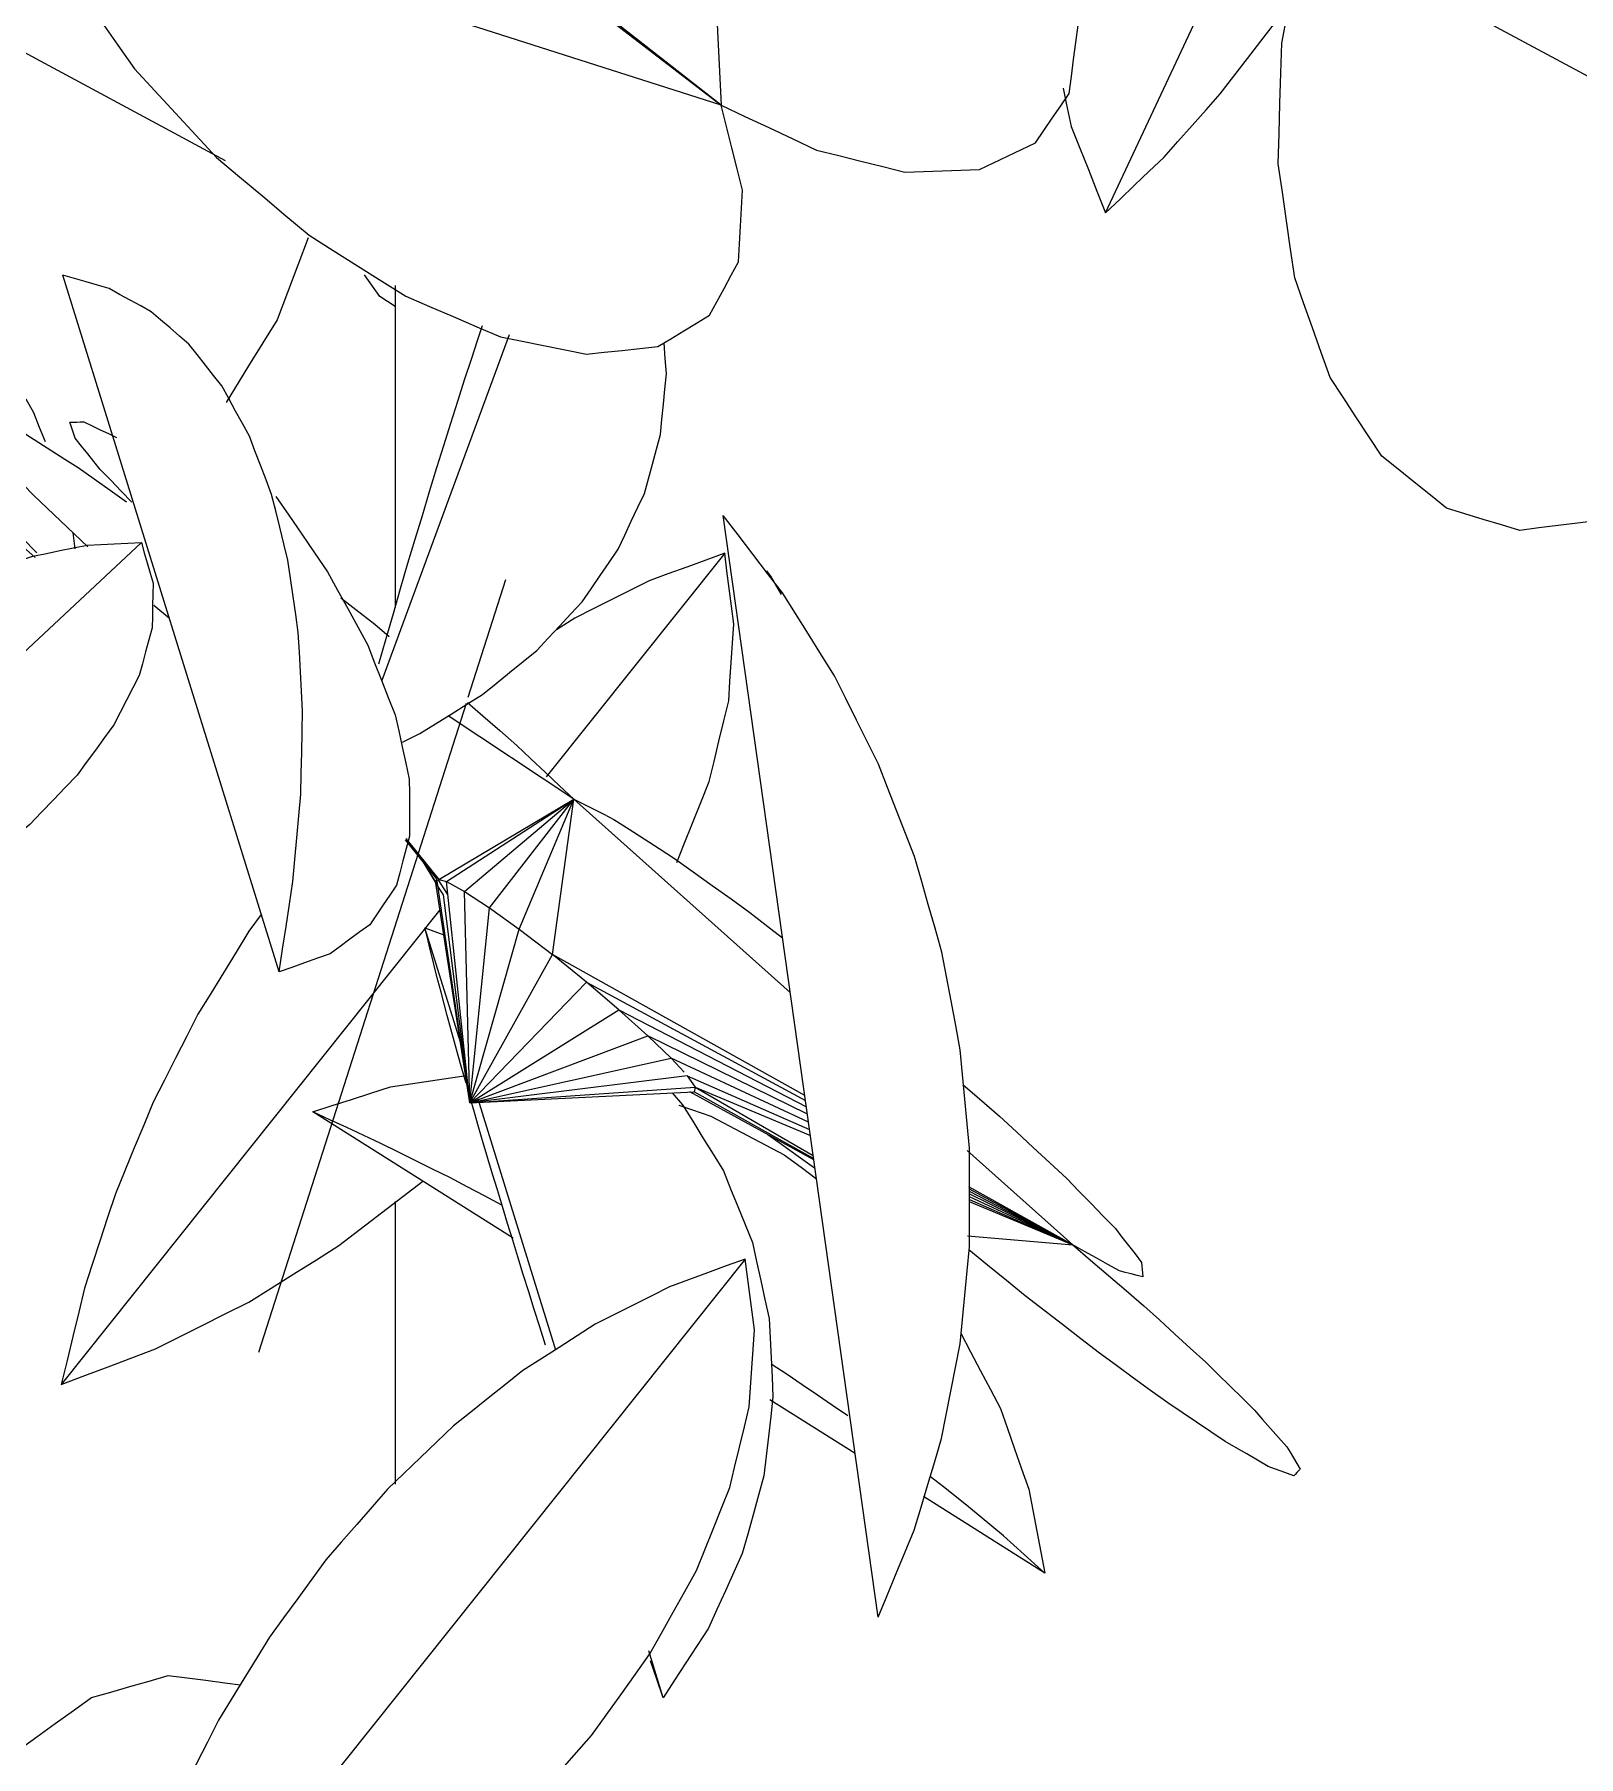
# Model space of a CAD drawing. Header units: metres. Extents: x 13.9 to 26.7, y -0.2 to 3.2.
# Drawn here: x 16.6431 to 16.7206, y 0.3719 to 0.4583 of the extents above; entities that cross this region are included whole.
import ezdxf

# ---------------------------------------------------------------- set-up
doc = ezdxf.new("R2010")
doc.units = ezdxf.units.M
for name, color, linetype, lineweight in [('Importações nas famílias', 10, 'Continuous', 5), ('Quadro estrutural', 7, 'Continuous', 5), ('Vegetação', 7, 'Continuous', 5)]:
    doc.layers.add(name, color=color, linetype=linetype, lineweight=lineweight)

# ---------------------------------------------------------------- blocks, each defined once
blk = doc.blocks.new('Planta_pergolado_12200 - plantas pergolado_skp_Component_12-3067408-Corte 1')
at = {"layer": 'Importações nas famílias'}
for p, q in [((16.627961, 0.446904), (16.627364, 0.447419)), ((16.627405, 0.445959), (16.631735, 0.442147)), ((16.630694, 0.444451), (16.630611, 0.444528)), ((16.642712, 0.440027), (16.643094, 0.439347)), ((16.636447, 0.439056), (16.635701, 0.439764)), ((16.640104, 0.434781), (16.643187, 0.432067)), ((16.643276, 0.432301), (16.642536, 0.433057)), ((16.645072, 0.433297), (16.645175, 0.432501))]:
    blk.add_line(p, q, dxfattribs=at)
at = {"layer": 'Importações nas famílias', "flags": 128}
for points in [[(16.62769, 0.451955), (16.628488, 0.451729), (16.629285, 0.451502)], [(16.630611, 0.444528), (16.629949, 0.445122), (16.629286, 0.445716), (16.628623, 0.44631), (16.627961, 0.446904)], [(16.639496, 0.436087), (16.638733, 0.436829), (16.637971, 0.437572), (16.637209, 0.438314), (16.636447, 0.439056)], [(16.643094, 0.439347), (16.643388, 0.438613), (16.643681, 0.43788)], [(16.642536, 0.433057), (16.641776, 0.433814), (16.641016, 0.434572), (16.640256, 0.43533), (16.639496, 0.436087)]]:
    blk.add_lwpolyline(points, dxfattribs=at)
blk = doc.blocks.new('Planta_pergolado_12200 - plantas pergolado_skp_Component_12-V2-Corte 1')
at = {"layer": 'Importações nas famílias'}
for p, q in [((16.664521, 0.407743), (16.662744, 0.413483)), ((16.662744, 0.413483), (16.66369, 0.413122)), ((16.664807, 0.405684), (16.664597, 0.406416)), ((16.669308, 0.39228), (16.665408, 0.404879)), ((16.675143, 0.405202), (16.675673, 0.404602)), ((16.668799, 0.392542), (16.668507, 0.393452)), ((16.674705, 0.374846), (16.673975, 0.377205))]:
    blk.add_line(p, q, dxfattribs=at)
at = {"layer": 'Importações nas famílias', "flags": 128}
for points in [[(16.663242, 0.411441), (16.663118, 0.411951), (16.662993, 0.412462), (16.662869, 0.412973), (16.662744, 0.413483)], [(16.663862, 0.409076), (16.663707, 0.409667), (16.663552, 0.410258), (16.663397, 0.410849), (16.663242, 0.411441)], [(16.664597, 0.406416), (16.664413, 0.407081), (16.664229, 0.407746), (16.664046, 0.408411), (16.663862, 0.409076)], [(16.665439, 0.40349), (16.665228, 0.404221), (16.665018, 0.404953)], [(16.675673, 0.404602), (16.676184, 0.403774), (16.676696, 0.402947), (16.677208, 0.402119), (16.67772, 0.401292)], [(16.666378, 0.40033), (16.666143, 0.40112), (16.665908, 0.40191), (16.665674, 0.4027), (16.665439, 0.40349)], [(16.67772, 0.401292), (16.678085, 0.400391), (16.678449, 0.39949), (16.678814, 0.398589), (16.679179, 0.397688)], [(16.667405, 0.396972), (16.667148, 0.397811), (16.666891, 0.398651), (16.666635, 0.39949), (16.666378, 0.40033)], [(16.679179, 0.397688), (16.679388, 0.396735), (16.679598, 0.395782), (16.679807, 0.394828), (16.680016, 0.393875)], [(16.668507, 0.393452), (16.668232, 0.394332), (16.667956, 0.395212), (16.66768, 0.396092), (16.667405, 0.396972)], [(16.680016, 0.393875), (16.680065, 0.392891), (16.680113, 0.391908), (16.680162, 0.390925), (16.680211, 0.389941)], [(16.680211, 0.389941), (16.680098, 0.388951), (16.679985, 0.38796), (16.679872, 0.38697), (16.679759, 0.385979)], [(16.679759, 0.385979), (16.679487, 0.385005), (16.679215, 0.384031), (16.678943, 0.383057), (16.678672, 0.382082)], [(16.678672, 0.382082), (16.678247, 0.381147), (16.677823, 0.380212), (16.677398, 0.379277), (16.676974, 0.378342)], [(16.676974, 0.378342), (16.676406, 0.377468), (16.675839, 0.376594), (16.675272, 0.37572), (16.674705, 0.374846)], [(16.674705, 0.374846), (16.674384, 0.375775), (16.674062, 0.376705)]]:
    blk.add_lwpolyline(points, dxfattribs=at)
blk = doc.blocks.new('Planta_pergolado_12200 - plantas pergolado_skp_Component_12-V3-Corte 1')
at = {"layer": 'Importações nas famílias'}
for p, q in [((16.66718, 0.39791), (16.657122, 0.404247)), ((16.68092, 0.391072), (16.680118, 0.391591)), ((16.684333, 0.387102), (16.680045, 0.389803)), ((16.69386, 0.381098), (16.687766, 0.384938))]:
    blk.add_line(p, q, dxfattribs=at)
at = {"layer": 'Importações nas famílias', "flags": 128}
for points in [[(16.657122, 0.404247), (16.658094, 0.40456), (16.659065, 0.404873), (16.660037, 0.405186), (16.661009, 0.405499)], [(16.661009, 0.405499), (16.662017, 0.405651), (16.663026, 0.405804), (16.664035, 0.405956), (16.66483, 0.406077)], [(16.675484, 0.40458), (16.676116, 0.404365), (16.677094, 0.404031)], [(16.660524, 0.402663), (16.659674, 0.403059), (16.658823, 0.403455), (16.657973, 0.403851), (16.657122, 0.404247)], [(16.677094, 0.404031), (16.678014, 0.403546), (16.678935, 0.40306), (16.679856, 0.402575), (16.680777, 0.402089)], [(16.66399, 0.400946), (16.663123, 0.401375), (16.662257, 0.401804), (16.661391, 0.402234), (16.660524, 0.402663)], [(16.680777, 0.402089), (16.681619, 0.401464), (16.682395, 0.400888)], [(16.666607, 0.399572), (16.665735, 0.40003), (16.664862, 0.400488), (16.66399, 0.400946)], [(16.689633, 0.393148), (16.69013, 0.392201), (16.690628, 0.391254), (16.691125, 0.390308), (16.691622, 0.389361)], [(16.683962, 0.388994), (16.683202, 0.389514), (16.682441, 0.390033), (16.68168, 0.390553), (16.68092, 0.391072)], [(16.691622, 0.389361), (16.691977, 0.388349), (16.692332, 0.387337), (16.692687, 0.386325), (16.693042, 0.385313)], [(16.689425, 0.384918), (16.688771, 0.385422), (16.688117, 0.385927)], [(16.691785, 0.382965), (16.691195, 0.383453), (16.690605, 0.383942), (16.690015, 0.38443), (16.689425, 0.384918)], [(16.693042, 0.385313), (16.693247, 0.384259), (16.693451, 0.383206), (16.693656, 0.382152), (16.69386, 0.381098)], [(16.69386, 0.381098), (16.693341, 0.381565), (16.692822, 0.382032), (16.692303, 0.382498), (16.691785, 0.382965)]]:
    blk.add_lwpolyline(points, dxfattribs=at)
blk = doc.blocks.new('Planta_pergolado_12200 - plantas pergolado_skp_Component_12-V4-Corte 1')
at = {"layer": 'Importações nas famílias'}
blk.add_line((16.621257, 0.407359), (16.648515, 0.432812), dxfattribs=at)
at = {"layer": 'Importações nas famílias', "flags": 128}
for points in [[(16.640348, 0.431184), (16.641027, 0.431422), (16.641706, 0.43166), (16.642385, 0.431899), (16.643065, 0.432137)], [(16.643065, 0.432137), (16.643748, 0.432273), (16.644431, 0.432409), (16.645114, 0.432545), (16.645797, 0.432681)], [(16.645797, 0.432681), (16.646477, 0.432714), (16.647156, 0.432747), (16.647836, 0.432779), (16.648515, 0.432812)], [(16.648515, 0.432812), (16.648661, 0.432302), (16.648807, 0.431791), (16.648953, 0.43128), (16.649099, 0.43077)], [(16.637676, 0.429834), (16.638344, 0.430172), (16.639012, 0.430509), (16.63968, 0.430847), (16.640348, 0.431184)], [(16.649099, 0.43077), (16.649089, 0.430209), (16.649079, 0.429649), (16.64907, 0.429089), (16.64906, 0.428528)], [(16.63508, 0.428102), (16.635729, 0.428535), (16.636378, 0.428968), (16.637027, 0.429401), (16.637676, 0.429834)], [(16.632588, 0.426006), (16.633211, 0.42653), (16.633834, 0.427054), (16.634457, 0.427578), (16.63508, 0.428102)], [(16.64906, 0.428528), (16.648895, 0.427931), (16.648729, 0.427334), (16.648564, 0.426737), (16.648399, 0.42614)], [(16.648399, 0.42614), (16.648082, 0.42552), (16.647765, 0.4249), (16.647448, 0.424281), (16.647131, 0.423661)], [(16.630228, 0.423571), (16.630818, 0.42418), (16.631408, 0.424789), (16.631998, 0.425398), (16.632588, 0.426006)], [(16.628026, 0.420823), (16.628577, 0.42151), (16.629127, 0.422197), (16.629678, 0.422884), (16.630228, 0.423571)], [(16.647131, 0.423661), (16.64667, 0.423033), (16.646209, 0.422405), (16.645748, 0.421777), (16.645287, 0.421149)], [(16.645287, 0.421149), (16.644693, 0.420528), (16.644099, 0.419906), (16.643504, 0.419285), (16.64291, 0.418664)], [(16.626007, 0.417793), (16.626512, 0.418551), (16.627016, 0.419308), (16.627521, 0.420066), (16.628026, 0.420823)], [(16.64291, 0.418664), (16.642196, 0.418063), (16.641482, 0.417463), (16.640768, 0.416863), (16.640055, 0.416263)], [(16.624192, 0.414514), (16.624646, 0.415334), (16.6251, 0.416154), (16.625553, 0.416973), (16.626007, 0.417793)], [(16.640055, 0.416263), (16.639238, 0.415698), (16.638422, 0.415133), (16.637605, 0.414568), (16.636789, 0.414003)], [(16.622603, 0.411023), (16.623001, 0.411896), (16.623398, 0.412769), (16.623795, 0.413641), (16.624192, 0.414514)], [(16.636789, 0.414003), (16.635889, 0.413487), (16.634989, 0.41297), (16.634089, 0.412454), (16.633189, 0.411937)], [(16.633189, 0.411937), (16.632227, 0.411481), (16.631264, 0.411026), (16.630302, 0.41057), (16.62934, 0.410114)], [(16.621257, 0.407359), (16.621594, 0.408275), (16.62193, 0.409191), (16.622267, 0.410107), (16.622603, 0.411023)], [(16.62934, 0.410114), (16.628337, 0.409729), (16.627335, 0.409345), (16.626333, 0.40896), (16.625331, 0.408576)], [(16.625331, 0.408576), (16.624312, 0.408272), (16.623294, 0.407967), (16.622275, 0.407663), (16.621257, 0.407359)]]:
    blk.add_lwpolyline(points, dxfattribs=at)
blk = doc.blocks.new('Planta_pergolado_12200 - plantas pergolado_skp_Component_17-3067409-Corte 1')
at = {"layer": 'Importações nas famílias'}
for p, q in [((16.649926, 0.428999), (16.649148, 0.429653)), ((16.660222, 0.428712), (16.660952, 0.428106)), ((16.670216, 0.419943), (16.66391, 0.424124)), ((16.663441, 0.415911), (16.670216, 0.419943)), ((16.663835, 0.415799), (16.670216, 0.419943)), ((16.664734, 0.415304), (16.670216, 0.419943)), ((16.665977, 0.414489), (16.670216, 0.419943)), ((16.667481, 0.413409), (16.670216, 0.419943)), ((16.669143, 0.412137), (16.670216, 0.419943)), ((16.670216, 0.419943), (16.681081, 0.410237)), ((16.663342, 0.415939), (16.66177, 0.417893)), ((16.661779, 0.417966), (16.663441, 0.415911)), ((16.662605, 0.416856), (16.663289, 0.415715)), ((16.663331, 0.415715), (16.662738, 0.41669)), ((16.663289, 0.415715), (16.663342, 0.415939)), ((16.664992, 0.404698), (16.663289, 0.415715)), ((16.66368, 0.415143), (16.663289, 0.415715)), ((16.664992, 0.404698), (16.663342, 0.415939)), ((16.663901, 0.415162), (16.663414, 0.415911)), ((16.663441, 0.415911), (16.663835, 0.415799)), ((16.664992, 0.404698), (16.663835, 0.415799)), ((16.663835, 0.415799), (16.664734, 0.415304)), ((16.664992, 0.404698), (16.66368, 0.415143)), ((16.664992, 0.404698), (16.664734, 0.415304)), ((16.664734, 0.415304), (16.665977, 0.414489)), ((16.664992, 0.404698), (16.665977, 0.414489)), ((16.665977, 0.414489), (16.667481, 0.413409)), ((16.664992, 0.404698), (16.667481, 0.413409)), ((16.667481, 0.413409), (16.669143, 0.412137)), ((16.664992, 0.404698), (16.669143, 0.412137)), ((16.681807, 0.405074), (16.669143, 0.412137)), ((16.670849, 0.41076), (16.669143, 0.412137)), ((16.664992, 0.404698), (16.670849, 0.41076)), ((16.672483, 0.409372), (16.670849, 0.41076)), ((16.670849, 0.41076), (16.681842, 0.404821)), ((16.664992, 0.404698), (16.672483, 0.409372)), ((16.673934, 0.408068), (16.672483, 0.409372)), ((16.672483, 0.409372), (16.681887, 0.4045)), ((16.664992, 0.404698), (16.673934, 0.408068)), ((16.68194, 0.404128), (16.673934, 0.408068)), ((16.675103, 0.406936), (16.673934, 0.408068)), ((16.664992, 0.404698), (16.675103, 0.406936)), ((16.681995, 0.403734), (16.675103, 0.406936)), ((16.675748, 0.406231), (16.675103, 0.406936)), ((16.675911, 0.406054), (16.664992, 0.404698)), ((16.664992, 0.404698), (16.676301, 0.405481)), ((16.675911, 0.406054), (16.676301, 0.405481)), ((16.675911, 0.406054), (16.682047, 0.403364)), ((16.676301, 0.405481), (16.676248, 0.405257)), ((16.676301, 0.405481), (16.682231, 0.402058)), ((16.676301, 0.405481), (16.682089, 0.403066)), ((16.664992, 0.404698), (16.676248, 0.405257)), ((16.682262, 0.401836), (16.676031, 0.405247)), ((16.682251, 0.401911), (16.676248, 0.405257)), ((16.68996, 0.402306), (16.69526, 0.397571)), ((16.69526, 0.397571), (16.690045, 0.40048)), ((16.690049, 0.400387), (16.69526, 0.397571)), ((16.690055, 0.400268), (16.69526, 0.397571)), ((16.69526, 0.397571), (16.690061, 0.40013)), ((16.69006, 0.399741), (16.69526, 0.397571)), ((16.690065, 0.399849), (16.69526, 0.397571)), ((16.69526, 0.397571), (16.69007, 0.399983)), ((16.689977, 0.39802), (16.69526, 0.397571))]:
    blk.add_line(p, q, dxfattribs=at)
at = {"layer": 'Importações nas famílias', "flags": 128}
for points in [[(16.640076, 0.438694), (16.640056, 0.438858), (16.640036, 0.439022), (16.640016, 0.439186), (16.639995, 0.43935)], [(16.639995, 0.43935), (16.640221, 0.439313), (16.640446, 0.439275), (16.640671, 0.439238), (16.640896, 0.439201)], [(16.640896, 0.439201), (16.641352, 0.438965), (16.641807, 0.438729), (16.642263, 0.438493), (16.642718, 0.438257)], [(16.641134, 0.437279), (16.64087, 0.437633), (16.640605, 0.437987), (16.640341, 0.43834), (16.640076, 0.438694)], [(16.642718, 0.438257), (16.643373, 0.437838), (16.644028, 0.43742), (16.644682, 0.437001), (16.645337, 0.436583)], [(16.644919, 0.438859), (16.645096, 0.438862), (16.645273, 0.438865), (16.645449, 0.438868), (16.645626, 0.438872)], [(16.645198, 0.438046), (16.645128, 0.438249), (16.645058, 0.438453), (16.644989, 0.438656), (16.644919, 0.438859)], [(16.645626, 0.438872), (16.646038, 0.438675), (16.646449, 0.438477), (16.646861, 0.43828), (16.647272, 0.438083)], [(16.646444, 0.436489), (16.646133, 0.436878), (16.645821, 0.437267), (16.64551, 0.437657), (16.645198, 0.438046)], [(16.643097, 0.4352), (16.642606, 0.435719), (16.642115, 0.436239), (16.641625, 0.436759), (16.641134, 0.437279)], [(16.645337, 0.436583), (16.646146, 0.43601), (16.646955, 0.435438), (16.647764, 0.434865)], [(16.648041, 0.434841), (16.647509, 0.435391), (16.646977, 0.43594), (16.646444, 0.436489)], [(16.64583, 0.432598), (16.645146, 0.433249), (16.644463, 0.433899), (16.64378, 0.434549), (16.643097, 0.4352)], [(16.65853, 0.43005), (16.659278, 0.429458), (16.660222, 0.428712)], [(16.664883, 0.424792), (16.665645, 0.424123), (16.666497, 0.423376), (16.667349, 0.422628)], [(16.667349, 0.422628), (16.668066, 0.421957), (16.668782, 0.421285), (16.669499, 0.420614), (16.670216, 0.419943)], [(16.670216, 0.419943), (16.670719, 0.419688), (16.671223, 0.419433), (16.671726, 0.419178), (16.67223, 0.418922)], [(16.67223, 0.418922), (16.672988, 0.418434), (16.673746, 0.417946), (16.674504, 0.417458), (16.675262, 0.416969)], [(16.675262, 0.416969), (16.676209, 0.41629), (16.677157, 0.41561), (16.678105, 0.41493), (16.679052, 0.414251)], [(16.679052, 0.414251), (16.680109, 0.413437), (16.680694, 0.412987)], [(16.689738, 0.405622), (16.690581, 0.404893), (16.691582, 0.404027)], [(16.691582, 0.404027), (16.692424, 0.403246), (16.693266, 0.402465), (16.694109, 0.401684), (16.694951, 0.400903)], [(16.682302, 0.401413), (16.681468, 0.402012), (16.680635, 0.402611), (16.679958, 0.403097)], [(16.694951, 0.400903), (16.695562, 0.400274), (16.696174, 0.399645), (16.696785, 0.399016), (16.697396, 0.398387)], [(16.69526, 0.397571), (16.696151, 0.396807), (16.697041, 0.396043), (16.697932, 0.395279), (16.698822, 0.394514)], [(16.697593, 0.396267), (16.69701, 0.396593), (16.696427, 0.396919), (16.695843, 0.397245), (16.69526, 0.397571)], [(16.697396, 0.398387), (16.697724, 0.397963), (16.698053, 0.397539), (16.698381, 0.397116), (16.698709, 0.396692)], [(16.692868, 0.39502), (16.691925, 0.395789), (16.690982, 0.396557), (16.690039, 0.397326)], [(16.698709, 0.396692), (16.698726, 0.39651), (16.698743, 0.396329), (16.698759, 0.396147), (16.698776, 0.395965)], [(16.698776, 0.395965), (16.69848, 0.39604), (16.698185, 0.396116), (16.697889, 0.396191), (16.697593, 0.396267)], [(16.696593, 0.392137), (16.695662, 0.392858), (16.694731, 0.393578), (16.693799, 0.394299), (16.692868, 0.39502)], [(16.698822, 0.394514), (16.699599, 0.393807), (16.700377, 0.393099), (16.701154, 0.392391), (16.701931, 0.391683)], [(16.700017, 0.389642), (16.699161, 0.390265), (16.698305, 0.390889), (16.697449, 0.391513), (16.696593, 0.392137)], [(16.701931, 0.391683), (16.702542, 0.39108), (16.703153, 0.390477), (16.703765, 0.389875), (16.704376, 0.389272)], [(16.702907, 0.387705), (16.702185, 0.388189), (16.701462, 0.388673), (16.70074, 0.389157), (16.700017, 0.389642)], [(16.704376, 0.389272), (16.704779, 0.388814), (16.705182, 0.388357), (16.705586, 0.3879), (16.705989, 0.387443)], [(16.705066, 0.386458), (16.704526, 0.38677), (16.703986, 0.387082), (16.703447, 0.387393), (16.702907, 0.387705)], [(16.705989, 0.387443), (16.706157, 0.387163), (16.706325, 0.386883), (16.706493, 0.386603), (16.706661, 0.386323)], [(16.706346, 0.385987), (16.706026, 0.386105), (16.705706, 0.386223), (16.705386, 0.38634), (16.705066, 0.386458)], [(16.706661, 0.386323), (16.706582, 0.386239), (16.706504, 0.386155), (16.706425, 0.386071), (16.706346, 0.385987)]]:
    blk.add_lwpolyline(points, dxfattribs=at)
blk = doc.blocks.new('Planta_pergolado_12200 - plantas pergolado_skp_Component_16-3067410-Corte 1')
for name in ['Planta_pergolado_12200 - plantas pergolado_skp_Component_12-3067408-Corte 1', 'Planta_pergolado_12200 - plantas pergolado_skp_Component_17-3067409-Corte 1', 'Planta_pergolado_12200 - plantas pergolado_skp_Component_12-V4-Corte 1', 'Planta_pergolado_12200 - plantas pergolado_skp_Component_12-V2-Corte 1', 'Planta_pergolado_12200 - plantas pergolado_skp_Component_12-V3-Corte 1']:
    blk.add_blockref(name, (0, 0))
blk = doc.blocks.new('Planta_pergolado_12200 - plantas pergolado_skp_Component_12-V91-Corte 1')
at = {"layer": 'Importações nas famílias'}
blk.add_line((16.655424, 0.411271), (16.644579, 0.446237), dxfattribs=at)
at = {"layer": 'Importações nas famílias', "flags": 128}
for points in [[(16.646894, 0.445563), (16.646315, 0.445731), (16.645736, 0.4459), (16.645158, 0.446068), (16.644579, 0.446237)], [(16.649009, 0.444402), (16.64848, 0.444692), (16.647951, 0.444982), (16.647422, 0.445272), (16.646894, 0.445563)], [(16.650902, 0.442768), (16.650429, 0.443176), (16.649955, 0.443585), (16.649482, 0.443993), (16.649009, 0.444402)], [(16.652551, 0.440678), (16.652139, 0.4412), (16.651726, 0.441723), (16.651314, 0.442245), (16.650902, 0.442768)], [(16.653938, 0.438156), (16.653592, 0.438786), (16.653245, 0.439417), (16.652898, 0.440047), (16.652551, 0.440678)], [(16.655048, 0.43523), (16.654771, 0.435961), (16.654493, 0.436693), (16.654216, 0.437424), (16.653938, 0.438156)], [(16.655869, 0.431932), (16.655664, 0.432756), (16.655459, 0.433581), (16.655254, 0.434405), (16.655048, 0.43523)], [(16.655259, 0.435133), (16.655909, 0.434186), (16.65656, 0.433239), (16.657211, 0.432292), (16.657862, 0.431345)], [(16.65639, 0.428299), (16.65626, 0.429207), (16.65613, 0.430116), (16.655999, 0.431024), (16.655869, 0.431932)], [(16.657862, 0.431345), (16.658365, 0.430424), (16.658868, 0.429503), (16.659372, 0.428582), (16.659875, 0.427661)], [(16.656607, 0.424372), (16.656553, 0.425354), (16.656499, 0.426335), (16.656445, 0.427317), (16.65639, 0.428299)], [(16.659875, 0.427661), (16.660219, 0.426788), (16.660563, 0.425915), (16.660907, 0.425041), (16.661251, 0.424168)], [(16.656517, 0.420193), (16.65654, 0.421238), (16.656562, 0.422282), (16.656585, 0.423327), (16.656607, 0.424372)], [(16.661251, 0.424168), (16.661427, 0.423363), (16.661604, 0.422558), (16.66178, 0.421753), (16.661957, 0.420949)], [(16.661957, 0.420949), (16.661962, 0.420231), (16.661967, 0.419513), (16.661972, 0.418795), (16.661977, 0.418077)], [(16.656122, 0.41581), (16.656221, 0.416906), (16.656319, 0.418002), (16.656418, 0.419097), (16.656517, 0.420193)], [(16.661977, 0.418077), (16.66181, 0.417464), (16.661643, 0.41685), (16.661477, 0.416236), (16.66131, 0.415622)], [(16.655424, 0.411271), (16.655598, 0.412406), (16.655773, 0.413541), (16.655947, 0.414675), (16.656122, 0.41581)], [(16.66131, 0.415622), (16.660975, 0.415127), (16.660641, 0.414631), (16.660307, 0.414136), (16.659972, 0.41364)], [(16.659972, 0.41364), (16.659478, 0.413275), (16.658983, 0.412909), (16.658489, 0.412544), (16.657995, 0.412179)], [(16.657995, 0.412179), (16.657352, 0.411952), (16.656709, 0.411725), (16.656067, 0.411498), (16.655424, 0.411271)]]:
    blk.add_lwpolyline(points, dxfattribs=at)
blk = doc.blocks.new('Planta_pergolado_12200 - plantas pergolado_skp_Component_12-V92-Corte 1')
at = {"layer": 'Importações nas famílias'}
for p, q in [((16.685487, 0.37889), (16.677717, 0.434174)), ((16.679883, 0.431394), (16.680084, 0.431136)), ((16.680084, 0.431136), (16.680627, 0.430217))]:
    blk.add_line(p, q, dxfattribs=at)
at = {"layer": 'Importações nas famílias', "flags": 128}
for points in [[(16.680685, 0.4303), (16.679943, 0.431269), (16.679201, 0.432237), (16.678459, 0.433205), (16.677717, 0.434174)], [(16.683294, 0.426124), (16.682642, 0.427168), (16.681989, 0.428212), (16.681337, 0.429256), (16.680685, 0.4303)], [(16.685513, 0.421692), (16.684958, 0.4228), (16.684403, 0.423908), (16.683848, 0.425016), (16.683294, 0.426124)], [(16.687317, 0.417053), (16.686866, 0.418213), (16.686415, 0.419373), (16.685964, 0.420532), (16.685513, 0.421692)], [(16.688688, 0.412259), (16.688345, 0.413457), (16.688003, 0.414656), (16.68766, 0.415854), (16.687317, 0.417053)], [(16.689609, 0.407362), (16.689379, 0.408586), (16.689149, 0.40981), (16.688918, 0.411035), (16.688688, 0.412259)], [(16.690071, 0.402418), (16.689956, 0.403654), (16.68984, 0.40489), (16.689725, 0.406126), (16.689609, 0.407362)], [(16.690068, 0.397481), (16.690069, 0.398716), (16.69007, 0.39995), (16.69007, 0.401184), (16.690071, 0.402418)], [(16.689601, 0.392607), (16.689718, 0.393825), (16.689834, 0.395044), (16.689951, 0.396263), (16.690068, 0.397481)], [(16.688673, 0.387848), (16.688905, 0.389038), (16.689137, 0.390227), (16.689369, 0.391417), (16.689601, 0.392607)], [(16.687297, 0.383259), (16.687641, 0.384406), (16.687985, 0.385554), (16.688329, 0.386701), (16.688673, 0.387848)], [(16.685487, 0.37889), (16.685939, 0.379982), (16.686392, 0.381074), (16.686845, 0.382167), (16.687297, 0.383259)]]:
    blk.add_lwpolyline(points, dxfattribs=at)
blk = doc.blocks.new('Planta_pergolado_12200 - plantas pergolado_skp_Component_12-V94-Corte 1')
at = {"layer": 'Importações nas famílias'}
for p, q in [((16.660592, 0.425915), (16.666994, 0.44325)), ((16.661615, 0.422804), (16.662495, 0.423227))]:
    blk.add_line(p, q, dxfattribs=at)
at = {"layer": 'Importações nas famílias', "flags": 128}
for points in [[(16.66562, 0.44369), (16.665389, 0.442996), (16.665057, 0.442001), (16.664726, 0.441007)], [(16.674859, 0.44128), (16.674803, 0.44206), (16.674747, 0.44284)], [(16.664726, 0.441007), (16.664376, 0.439896), (16.664025, 0.438786), (16.663674, 0.437675), (16.663323, 0.436565)], [(16.674565, 0.43823), (16.674638, 0.438992), (16.674712, 0.439755), (16.674785, 0.440517), (16.674859, 0.44128)], [(16.673756, 0.435285), (16.673958, 0.436021), (16.67416, 0.436757), (16.674363, 0.437494), (16.674565, 0.43823)], [(16.663323, 0.436565), (16.662961, 0.435364), (16.662599, 0.434164), (16.662236, 0.432963), (16.661874, 0.431763)], [(16.672441, 0.432479), (16.67277, 0.43318), (16.673098, 0.433882), (16.673427, 0.434584), (16.673756, 0.435285)], [(16.670635, 0.429841), (16.671086, 0.430501), (16.671538, 0.43116), (16.671989, 0.431819), (16.672441, 0.432479)], [(16.661874, 0.431763), (16.661509, 0.430501), (16.661144, 0.429238), (16.660778, 0.427976), (16.660413, 0.426714)], [(16.668357, 0.427403), (16.668926, 0.428012), (16.669496, 0.428622), (16.670065, 0.429232), (16.670635, 0.429841)], [(16.665634, 0.425189), (16.666315, 0.425743), (16.666995, 0.426296), (16.667676, 0.426849), (16.668357, 0.427403)], [(16.662495, 0.423227), (16.663279, 0.423717), (16.664064, 0.424208), (16.664849, 0.424699), (16.665634, 0.425189)]]:
    blk.add_lwpolyline(points, dxfattribs=at)
blk = doc.blocks.new('Planta_pergolado_12200 - plantas pergolado_skp_Component_17-V95-Corte 1')
at = {"layer": 'Importações nas famílias'}
for p, q in [((16.676173, 0.484069), (16.677603, 0.454765)), ((16.654503, 0.472541), (16.677603, 0.454765)), ((16.677603, 0.454765), (16.654719, 0.472705)), ((16.677603, 0.454765), (16.642603, 0.465958))]:
    blk.add_line(p, q, dxfattribs=at)
at = {"layer": 'Importações nas famílias', "flags": 128}
for points in [[(16.644866, 0.461309), (16.645691, 0.460131), (16.646516, 0.458953), (16.647341, 0.457774), (16.648167, 0.456596)], [(16.695071, 0.455342), (16.695183, 0.456199), (16.695296, 0.457057), (16.695408, 0.457914), (16.695521, 0.458772)], [(16.648167, 0.456596), (16.649195, 0.455482), (16.650224, 0.454368), (16.651253, 0.453253), (16.652281, 0.452139)], [(16.678673, 0.450497), (16.678406, 0.451564), (16.678138, 0.452631), (16.677871, 0.453698), (16.677603, 0.454765)], [(16.677603, 0.454765), (16.678803, 0.454201), (16.680002, 0.453637), (16.681202, 0.453073), (16.682401, 0.452509)], [(16.693382, 0.452872), (16.693804, 0.453489), (16.694227, 0.454107), (16.694649, 0.454724), (16.695071, 0.455342)], [(16.690569, 0.451529), (16.691272, 0.451865), (16.691976, 0.4522), (16.692679, 0.452536), (16.693382, 0.452872)], [(16.652281, 0.452139), (16.653443, 0.451165), (16.654605, 0.450191), (16.655767, 0.449217), (16.656929, 0.448243)], [(16.682401, 0.452509), (16.683507, 0.452233), (16.684612, 0.451957), (16.685718, 0.451681), (16.686824, 0.451405)], [(16.686824, 0.451405), (16.68776, 0.451436), (16.688696, 0.451467), (16.689633, 0.451498), (16.690569, 0.451529)], [(16.678478, 0.446902), (16.678526, 0.447801), (16.678575, 0.4487), (16.678624, 0.449599), (16.678673, 0.450497)], [(16.656929, 0.448243), (16.658145, 0.447475), (16.659361, 0.446707), (16.660577, 0.44594), (16.661792, 0.445172)], [(16.67703, 0.444224), (16.677392, 0.444894), (16.677754, 0.445563), (16.678116, 0.446233), (16.678478, 0.446902)], [(16.661792, 0.445172), (16.66298, 0.444663), (16.664167, 0.444154), (16.665354, 0.443646), (16.666541, 0.443137)], [(16.674429, 0.442646), (16.675079, 0.443041), (16.675729, 0.443435), (16.67638, 0.44383), (16.67703, 0.444224)], [(16.666541, 0.443137), (16.667619, 0.442921), (16.668696, 0.442706), (16.669774, 0.442491), (16.670851, 0.442275)], [(16.670851, 0.442275), (16.671746, 0.442368), (16.67264, 0.442461), (16.673534, 0.442553), (16.674429, 0.442646)]]:
    blk.add_lwpolyline(points, dxfattribs=at)
blk = doc.blocks.new('Planta_pergolado_12200 - plantas pergolado_skp_Component_16-V96-Corte 1')
for name in ['Planta_pergolado_12200 - plantas pergolado_skp_Component_17-V95-Corte 1', 'Planta_pergolado_12200 - plantas pergolado_skp_Component_12-V91-Corte 1', 'Planta_pergolado_12200 - plantas pergolado_skp_Component_12-V94-Corte 1', 'Planta_pergolado_12200 - plantas pergolado_skp_Component_12-V92-Corte 1']:
    blk.add_blockref(name, (0, 0))
blk = doc.blocks.new('Planta_pergolado_12200 - plantas pergolado_skp_Component_12-V98-Corte 1')
at = {"layer": 'Importações nas famílias'}
blk.add_line((16.678816, 0.396861), (16.645521, 0.355143), dxfattribs=at)
at = {"layer": 'Importações nas famílias', "flags": 128}
for points in [[(16.678816, 0.396861), (16.677868, 0.396513), (16.67692, 0.396165), (16.675971, 0.395818), (16.675023, 0.39547)], [(16.679279, 0.393304), (16.679163, 0.394193), (16.679047, 0.395083), (16.678932, 0.395972), (16.678816, 0.396861)], [(16.675023, 0.39547), (16.67409, 0.395001), (16.673157, 0.394533), (16.672224, 0.394064), (16.671291, 0.393596)], [(16.671291, 0.393596), (16.670383, 0.393012), (16.669476, 0.392428), (16.668568, 0.391844), (16.667661, 0.39126)], [(16.679018, 0.389452), (16.679083, 0.390415), (16.679148, 0.391378), (16.679213, 0.392341), (16.679279, 0.393304)], [(16.667661, 0.39126), (16.666789, 0.390567), (16.665917, 0.389873), (16.665045, 0.38918), (16.664173, 0.388487)], [(16.678039, 0.385394), (16.678283, 0.386408), (16.678528, 0.387423), (16.678773, 0.388437), (16.679018, 0.389452)], [(16.664173, 0.388487), (16.663346, 0.387693), (16.662519, 0.386899), (16.661692, 0.386104), (16.660866, 0.38531)], [(16.660866, 0.38531), (16.660093, 0.384423), (16.659321, 0.383536), (16.658549, 0.382649), (16.657776, 0.381762)], [(16.676365, 0.381225), (16.676784, 0.382267), (16.677202, 0.383309), (16.67762, 0.384352), (16.678039, 0.385394)], [(16.657776, 0.381762), (16.657067, 0.380793), (16.656358, 0.379823), (16.655648, 0.378854), (16.654939, 0.377884)], [(16.674036, 0.377045), (16.674619, 0.37809), (16.675201, 0.379135), (16.675783, 0.38018), (16.676365, 0.381225)], [(16.654939, 0.377884), (16.654301, 0.376843), (16.653662, 0.375801), (16.653024, 0.37476), (16.652385, 0.373718)], [(16.671107, 0.372949), (16.671839, 0.373973), (16.672571, 0.374997), (16.673304, 0.376021), (16.674036, 0.377045)], [(16.652385, 0.373718), (16.651825, 0.372617), (16.651265, 0.371515), (16.650704, 0.370413), (16.650144, 0.369312)], [(16.667645, 0.369036), (16.66851, 0.370014), (16.669376, 0.370993), (16.670241, 0.371971), (16.671107, 0.372949)], [(16.650144, 0.369312), (16.649667, 0.368162), (16.649191, 0.367012), (16.648715, 0.365862), (16.648239, 0.364712)], [(16.663732, 0.365396), (16.66471, 0.366306), (16.665688, 0.367216), (16.666666, 0.368126), (16.667645, 0.369036)], [(16.648239, 0.364712), (16.647852, 0.363527), (16.647466, 0.362342), (16.647079, 0.361157), (16.646692, 0.359972)], [(16.65946, 0.362115), (16.660528, 0.362936), (16.661596, 0.363756), (16.662664, 0.364576), (16.663732, 0.365396)], [(16.65493, 0.35927), (16.656062, 0.359982), (16.657195, 0.360693), (16.658327, 0.361404), (16.65946, 0.362115)], [(16.646692, 0.359972), (16.646399, 0.358765), (16.646106, 0.357558), (16.645813, 0.356351), (16.645521, 0.355143)], [(16.650246, 0.356928), (16.651417, 0.357514), (16.652588, 0.358099), (16.653759, 0.358685), (16.65493, 0.35927)], [(16.645521, 0.355143), (16.646702, 0.35559), (16.647883, 0.356036), (16.649065, 0.356482), (16.650246, 0.356928)]]:
    blk.add_lwpolyline(points, dxfattribs=at)
blk = doc.blocks.new('Planta_pergolado_12200 - plantas pergolado_skp_Component_16-V104-Corte 1')
blk.add_blockref('Planta_pergolado_12200 - plantas pergolado_skp_Component_12-V98-Corte 1', (0, 0))
blk = doc.blocks.new('Planta_pergolado_12200 - plantas pergolado_skp_-3067411-Corte 1')
for name in ['Planta_pergolado_12200 - plantas pergolado_skp_Component_16-V96-Corte 1', 'Planta_pergolado_12200 - plantas pergolado_skp_Component_16-V104-Corte 1']:
    blk.add_blockref(name, (0, 0))
blk = doc.blocks.new('Planta_pergolado_12200 - plantas pergolado_skp_-3067423-Corte 1')
at = {"layer": 'Importações nas famílias'}
for p, q in [((16.666795, 0.430946), (16.664904, 0.425038)), ((16.664808, 0.424738), (16.654387, 0.392177))]:
    blk.add_line(p, q, dxfattribs=at)
for name in ['Planta_pergolado_12200 - plantas pergolado_skp_-3067411-Corte 1', 'Planta_pergolado_12200 - plantas pergolado_skp_Component_16-3067410-Corte 1']:
    blk.add_blockref(name, (0, 0))
blk = doc.blocks.new('Planta_pergolado_12200 - plantas pergolado_skp_-3067432-Corte 1')
blk.add_blockref('Planta_pergolado_12200 - plantas pergolado_skp_-3067423-Corte 1', (0, 0))
blk = doc.blocks.new('Planta_pergolado_12200 - plantas pergolado_skp_Component_12-V582-Corte 1')
at = {"layer": 'Importações nas famílias'}
blk.add_line((16.696899, 0.449357), (16.720326, 0.499428), dxfattribs=at)
at = {"layer": 'Importações nas famílias', "flags": 128}
for points in [[(16.720326, 0.499428), (16.719147, 0.498911), (16.717968, 0.498394), (16.716789, 0.497877), (16.715609, 0.49736)], [(16.719756, 0.494752), (16.719898, 0.495921), (16.720041, 0.49709), (16.720184, 0.498259), (16.720326, 0.499428)], [(16.715609, 0.49736), (16.714489, 0.496673), (16.713369, 0.495986), (16.712249, 0.495298), (16.711128, 0.494611)], [(16.711128, 0.494611), (16.710093, 0.49377), (16.709058, 0.492929), (16.708023, 0.492088), (16.706988, 0.491247)], [(16.718879, 0.489995), (16.719098, 0.491184), (16.719317, 0.492373), (16.719537, 0.493562), (16.719756, 0.494752)], [(16.706988, 0.491247), (16.706062, 0.490272), (16.705136, 0.489297), (16.704211, 0.488322), (16.703285, 0.487346)], [(16.717706, 0.485212), (16.717999, 0.486408), (16.718292, 0.487604), (16.718586, 0.488799), (16.718879, 0.489995)], [(16.703285, 0.487346), (16.702491, 0.48626), (16.701696, 0.485173), (16.700902, 0.484087), (16.700107, 0.483)], [(16.716249, 0.480455), (16.716613, 0.481644), (16.716977, 0.482833), (16.717342, 0.484023), (16.717706, 0.485212)], [(16.700107, 0.483), (16.699463, 0.481828), (16.698818, 0.480656), (16.698173, 0.479483), (16.697529, 0.478311)], [(16.714525, 0.475777), (16.714956, 0.476946), (16.715387, 0.478116), (16.715818, 0.479285), (16.716249, 0.480455)], [(16.697529, 0.478311), (16.697049, 0.47708), (16.696569, 0.47585), (16.69609, 0.474619), (16.69561, 0.473388)], [(16.712553, 0.47123), (16.713046, 0.472367), (16.713539, 0.473503), (16.714032, 0.47464), (16.714525, 0.475777)], [(16.69561, 0.473388), (16.695307, 0.472128), (16.695003, 0.470868), (16.6947, 0.469608), (16.694396, 0.468348)], [(16.710355, 0.466864), (16.710905, 0.467956), (16.711454, 0.469047), (16.712004, 0.470138), (16.712553, 0.47123)], [(16.694396, 0.468348), (16.694276, 0.467088), (16.694156, 0.465828), (16.694036, 0.464568)], [(16.707955, 0.462729), (16.708555, 0.463763), (16.709155, 0.464797), (16.709755, 0.465831), (16.710355, 0.466864)], [(16.70538, 0.458869), (16.706024, 0.459834), (16.706668, 0.460799), (16.707312, 0.461764), (16.707955, 0.462729)], [(16.702659, 0.455329), (16.703339, 0.456214), (16.70402, 0.457099), (16.7047, 0.457984), (16.70538, 0.458869)], [(16.694773, 0.455614), (16.694931, 0.454872), (16.695182, 0.4537)], [(16.699821, 0.452146), (16.700531, 0.452942), (16.70124, 0.453738), (16.70195, 0.454533), (16.702659, 0.455329)], [(16.695182, 0.4537), (16.695611, 0.452615), (16.696041, 0.451529), (16.69647, 0.450443), (16.696899, 0.449357)], [(16.696899, 0.449357), (16.69763, 0.450055), (16.69836, 0.450752), (16.699091, 0.451449), (16.699821, 0.452146)]]:
    blk.add_lwpolyline(points, dxfattribs=at)
blk = doc.blocks.new('Planta_pergolado_12200 - plantas pergolado_skp_Component_17-V193-Corte 1')
at = {"layer": 'Importações nas famílias'}
blk.add_line((16.576018, 0.432223), (16.601593, 0.418471), dxfattribs=at)
at = {"layer": 'Importações nas famílias', "flags": 128}
for points in [[(16.573683, 0.426879), (16.573974, 0.428372), (16.574118, 0.42911)], [(16.573507, 0.420823), (16.573551, 0.422337), (16.573595, 0.423851), (16.573639, 0.425365), (16.573683, 0.426879)], [(16.574335, 0.415097), (16.574128, 0.416529), (16.573921, 0.41796), (16.573714, 0.419392), (16.573507, 0.420823)], [(16.576108, 0.410091), (16.575665, 0.411343), (16.575221, 0.412594), (16.574778, 0.413846), (16.574335, 0.415097)], [(16.578707, 0.406146), (16.578058, 0.407133), (16.577408, 0.408119), (16.576758, 0.409105), (16.576108, 0.410091)], [(16.581955, 0.403531), (16.581143, 0.404185), (16.580331, 0.404839), (16.579519, 0.405493), (16.578707, 0.406146)], [(16.585629, 0.402424), (16.584711, 0.402701), (16.583792, 0.402978), (16.582873, 0.403255), (16.581955, 0.403531)], [(16.58948, 0.402901), (16.588518, 0.402782), (16.587555, 0.402663), (16.586592, 0.402544), (16.585629, 0.402424)]]:
    blk.add_lwpolyline(points, dxfattribs=at)
blk = doc.blocks.new('Planta_pergolado_12200 - plantas pergolado_skp_Component_16-V583-Corte 1')
for name, p in [('Planta_pergolado_12200 - plantas pergolado_skp_Component_17-V193-Corte 1', (0.132059, 0.031003)), ('Planta_pergolado_12200 - plantas pergolado_skp_Component_12-V582-Corte 1', (0, 0))]:
    blk.add_blockref(name, p)
blk = doc.blocks.new('Planta_pergolado_12200 - plantas pergolado_skp_Component_12-V585-Corte 1')
at = {"layer": 'Importações nas famílias'}
for p, q in [((16.677786, 0.432285), (16.668823, 0.421056)), ((16.670261, 0.429019), (16.669353, 0.428435)), ((16.663496, 0.41438), (16.64449, 0.390567)), ((16.654529, 0.414156), (16.653909, 0.413308))]:
    blk.add_line(p, q, dxfattribs=at)
at = {"layer": 'Importações nas famílias', "flags": 128}
for points in [[(16.677786, 0.432285), (16.676837, 0.431937), (16.675889, 0.431589), (16.674941, 0.431241), (16.673993, 0.430894)], [(16.678248, 0.428728), (16.678133, 0.429617), (16.678017, 0.430506), (16.677901, 0.431396), (16.677786, 0.432285)], [(16.673993, 0.430894), (16.67306, 0.430425), (16.672127, 0.429957), (16.671194, 0.429488), (16.670261, 0.429019)], [(16.677987, 0.424875), (16.678052, 0.425839), (16.678118, 0.426802), (16.678183, 0.427765), (16.678248, 0.428728)], [(16.677008, 0.420817), (16.677253, 0.421832), (16.677498, 0.422846), (16.677742, 0.423861), (16.677987, 0.424875)], [(16.675378, 0.416756), (16.675753, 0.417691), (16.676172, 0.418733), (16.67659, 0.419775), (16.677008, 0.420817)], [(16.653909, 0.413308), (16.65327, 0.412266), (16.652632, 0.411225), (16.651993, 0.410184), (16.651355, 0.409142)], [(16.651355, 0.409142), (16.650795, 0.40804), (16.650234, 0.406939), (16.649674, 0.405837), (16.649113, 0.404735)], [(16.649113, 0.404735), (16.648637, 0.403586), (16.648161, 0.402436), (16.647685, 0.401286), (16.647208, 0.400136)], [(16.647208, 0.400136), (16.646822, 0.398951), (16.646435, 0.397766), (16.646048, 0.396581), (16.645662, 0.395396)], [(16.65843, 0.397539), (16.659498, 0.398359), (16.660566, 0.39918), (16.661634, 0.4), (16.662639, 0.400772)], [(16.653899, 0.394694), (16.655032, 0.395405), (16.656164, 0.396117), (16.657297, 0.396828), (16.65843, 0.397539)], [(16.645662, 0.395396), (16.645369, 0.394189), (16.645076, 0.392982), (16.644783, 0.391774), (16.64449, 0.390567)], [(16.649216, 0.392352), (16.650387, 0.392937), (16.651558, 0.393523), (16.652728, 0.394109), (16.653899, 0.394694)], [(16.64449, 0.390567), (16.645672, 0.391013), (16.646853, 0.391459), (16.648034, 0.391906), (16.649216, 0.392352)]]:
    blk.add_lwpolyline(points, dxfattribs=at)
blk = doc.blocks.new('Planta_pergolado_12200 - plantas pergolado_skp_Component_17-V589-Corte 1')
at = {"layer": 'Importações nas famílias'}
for p, q in [((16.662399, 0.364025), (16.662703, 0.362654)), ((16.660004, 0.358273), (16.634308, 0.345532)), ((16.660095, 0.335453), (16.66283, 0.356251)), ((16.662869, 0.356223), (16.660335, 0.335066)), ((16.666951, 0.350309), (16.665197, 0.354936)), ((16.633433, 0.345352), (16.634308, 0.345532)), ((16.636675, 0.34405), (16.634308, 0.345532)), ((16.634308, 0.345532), (16.638439, 0.343198)), ((16.635681, 0.34453), (16.634308, 0.345532)), ((16.635274, 0.344684), (16.634308, 0.345532)), ((16.635068, 0.344783), (16.634308, 0.345532)), ((16.634308, 0.345532), (16.640018, 0.342439)), ((16.644464, 0.338117), (16.641122, 0.340557)), ((16.645734, 0.338375), (16.641761, 0.340864)), ((16.642112, 0.341122), (16.646393, 0.338702)), ((16.642297, 0.341205), (16.646666, 0.338838)), ((16.643495, 0.336475), (16.639957, 0.339963)), ((16.644037, 0.336992), (16.640439, 0.340151)), ((16.632945, 0.328169), (16.63363, 0.336891)), ((16.662787, 0.330095), (16.666783, 0.327979)), ((16.662858, 0.32988), (16.66661, 0.327939)), ((16.663244, 0.328712), (16.66553, 0.327684)), ((16.618532, 0.312521), (16.618365, 0.313435))]:
    blk.add_line(p, q, dxfattribs=at)
at = {"layer": 'Importações nas famílias', "flags": 128}
for points in [[(16.646019, 0.374852), (16.646981, 0.375129), (16.647943, 0.375406), (16.648905, 0.375682), (16.649867, 0.375959)], [(16.649867, 0.375959), (16.650811, 0.37584), (16.651755, 0.375721), (16.652699, 0.375602), (16.653494, 0.375501)], [(16.642361, 0.372237), (16.643275, 0.372891), (16.64419, 0.373545), (16.645104, 0.374198), (16.646019, 0.374852)], [(16.639142, 0.368292), (16.639947, 0.369278), (16.640751, 0.370265), (16.641556, 0.371251), (16.642361, 0.372237)], [(16.636582, 0.363286), (16.637222, 0.364538), (16.637862, 0.365789), (16.638502, 0.367041), (16.639142, 0.368292)], [(16.634856, 0.35756), (16.635287, 0.358992), (16.635719, 0.360423), (16.636151, 0.361855), (16.636582, 0.363286)], [(16.63408, 0.351505), (16.634274, 0.353018), (16.634468, 0.354532), (16.634662, 0.356046), (16.634856, 0.35756)], [(16.634308, 0.345532), (16.634251, 0.347025), (16.634194, 0.348518), (16.634137, 0.350011), (16.63408, 0.351505)], [(16.618969, 0.328785), (16.619276, 0.329689), (16.619752, 0.331092), (16.620228, 0.332495)]]:
    blk.add_lwpolyline(points, dxfattribs=at)
blk = doc.blocks.new('Planta_pergolado_12200 - plantas pergolado_skp_Component_16-V590-Corte 1')
for name in ['Planta_pergolado_12200 - plantas pergolado_skp_Component_12-V585-Corte 1', 'Planta_pergolado_12200 - plantas pergolado_skp_Component_17-V589-Corte 1']:
    blk.add_blockref(name, (0, 0))
blk = doc.blocks.new('Planta_pergolado_12200 - plantas pergolado_skp_Component_17-V606-Corte 1')
at = {"layer": 'Importações nas famílias'}
for p, q in [((16.631823, 0.463226), (16.652716, 0.451992)), ((16.660476, 0.445167), (16.659707, 0.446244)), ((16.661243, 0.444659), (16.660476, 0.445167))]:
    blk.add_line(p, q, dxfattribs=at)
at = {"layer": 'Importações nas famílias', "flags": 128}
for points in [[(16.656879, 0.448103), (16.65636, 0.446733), (16.65584, 0.445362), (16.655321, 0.443991)], [(16.655321, 0.443991), (16.654609, 0.442837), (16.653897, 0.441682), (16.653186, 0.440527), (16.652762, 0.43984)]]:
    blk.add_lwpolyline(points, dxfattribs=at)
blk = doc.blocks.new('Planta_pergolado_12200 - plantas pergolado_skp_Component_16-V607-Corte 1')
blk.add_blockref('Planta_pergolado_12200 - plantas pergolado_skp_Component_17-V606-Corte 1', (0, 0))
blk = doc.blocks.new('Planta_pergolado_12200 - plantas pergolado_skp_-V611-Corte 1')
for name in ['Planta_pergolado_12200 - plantas pergolado_skp_Component_16-V583-Corte 1', 'Planta_pergolado_12200 - plantas pergolado_skp_Component_16-V607-Corte 1', 'Planta_pergolado_12200 - plantas pergolado_skp_Component_16-V590-Corte 1']:
    blk.add_blockref(name, (0, 0))
blk = doc.blocks.new('Planta_pergolado_12200 - plantas pergolado_skp_-3067434-Corte 1')
blk.add_blockref('Planta_pergolado_12200 - plantas pergolado_skp_-V611-Corte 1', (0, 0))
blk = doc.blocks.new('Planta_pergolado_12200 - plantas pergolado_skp_-3067443-Corte 1')
blk.add_blockref('Planta_pergolado_12200 - plantas pergolado_skp_-3067434-Corte 1', (0, 0))
blk = doc.blocks.new('Planta_pergolado_12200 - Planta_pergolado_12200-3067476-Corte 1')
for name in ['Planta_pergolado_12200 - plantas pergolado_skp_-3067443-Corte 1', 'Planta_pergolado_12200 - plantas pergolado_skp_-3067432-Corte 1']:
    blk.add_blockref(name, (0, 0))
blk = doc.blocks.new('sloupek - Tram-V4408-Corte 1')
at = {"layer": 'Quadro estrutural', "color": 10}
for p, q in [((16.661243, 0.445707), (16.661243, 0.429562)), ((16.661243, 0.399753), (16.661243, 0.385557))]:
    blk.add_line(p, q, dxfattribs=at)

msp = doc.modelspace()

# ---------------------------------------------------------------- block references
at = {"layer": 'Quadro estrutural', "color": 10}
msp.add_blockref('sloupek - Tram-V4408-Corte 1', (0, 0), dxfattribs=at)
at = {"layer": 'Vegetação', "color": 10}
msp.add_blockref('Planta_pergolado_12200 - Planta_pergolado_12200-3067476-Corte 1', (0, 0), dxfattribs=at)

doc.saveas('drawing.dxf')
